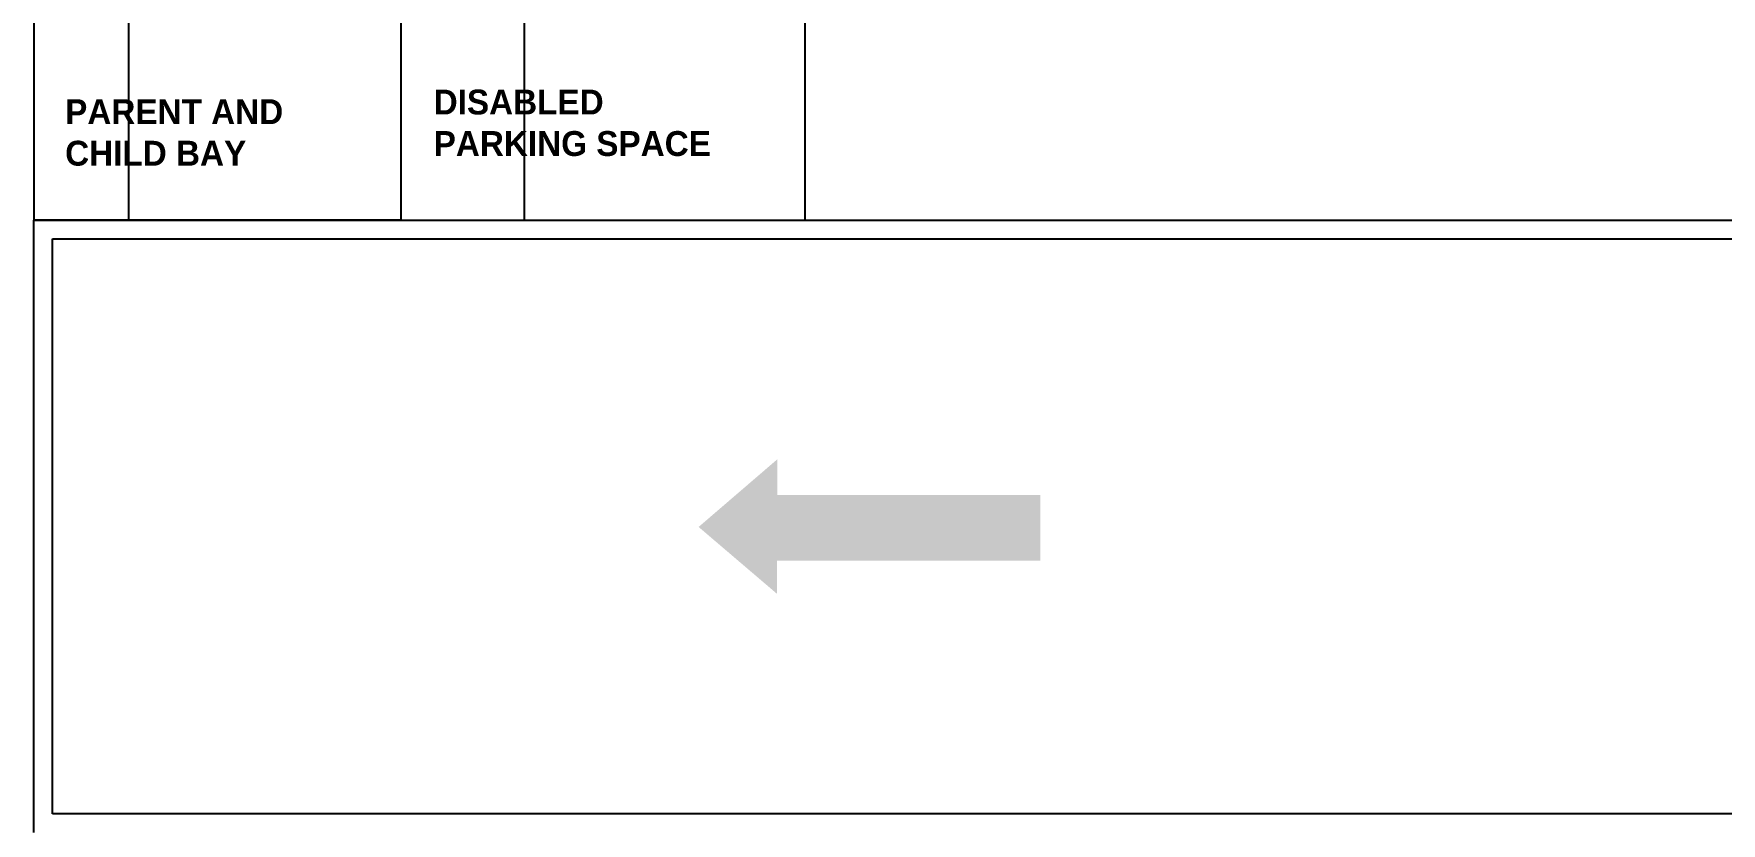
# Model space of a CAD drawing. Header units: inches. Extents: x 484217 to 497210, y -26946 to -21493.
# Drawn here: x 490922 to 491465, y -23005 to -22751 of the extents above; entities that cross this region are included whole.
import ezdxf

# ---------------------------------------------------------------- set-up
doc = ezdxf.new("R2010")
doc.units = ezdxf.units.IN
doc.header["$LTSCALE"] = 20
doc.header["$MEASUREMENT"] = 0
doc.layers.add('1-WALL-HAT', color=30, linetype='Continuous')
doc.layers.add('Parking', color=7, linetype='Continuous')
doc.styles.get("Standard").update_dxf_attribs({"font": ''})
doc.styles.get('Standard').set_extended_font_data('MicrogrammaSSi', bold=True)

msp = doc.modelspace()

# ---------------------------------------------------------------- hatches: boundary and pattern name
at = {"layer": '1-WALL-HAT'}
h = msp.add_hatch(color=256, dxfattribs=at)
h.paths.add_polyline_path([(491245.92, -22899.21), (491236.23, -22899.21), (491236.22, -22920.4), (491245.92, -22920.4)])
h.paths.add_polyline_path([(491236.22, -22920.4), (491236.23, -22899.21), (491208.97, -22899.22), (491208.96, -22920.4)])
h.paths.add_polyline_path([(491207.6, -22899.22), (491182.87, -22899.23), (491182.87, -22920.4), (491207.6, -22920.4)])
h.paths.add_polyline_path([(491208.97, -22899.22), (491207.6, -22899.22), (491207.6, -22920.4), (491208.96, -22920.4)])
h.paths.add_polyline_path([(491161.33, -22899.23), (491161.38, -22887.77), (491136.05, -22909.53), (491161.23, -22931), (491161.23, -22920.4), (491182.87, -22920.4), (491182.87, -22899.23)])

# ---------------------------------------------------------------- linework, layer by layer
msp.add_line((490928.2, -23001.75), (490928.2, -22906.95))
at = {"layer": 'Parking'}
for p, q in [((490922.2, -22551.1), (490922.2, -22810.9)), ((490922.2, -22551.1), (490922.2, -22810.9)), ((490922.2, -22551.1), (490922.2, -22810.9)), ((491040.31, -22551.1), (491040.31, -22810.9)), ((491040.31, -22551.1), (491040.31, -22810.9)), ((491040.31, -22551.1), (491040.31, -22810.9)), ((491079.93, -22551.1), (491079.93, -22810.9)), ((490952.69, -22562.5), (490952.69, -22810.9)), ((491170.21, -22743.9), (491170.21, -22810.9)), ((491170.21, -22743.9), (491170.21, -22810.9)), ((491170.21, -22743.9), (491170.21, -22810.9)), ((491040.31, -22810.9), (490922.2, -22810.9)), ((491040.31, -22810.9), (490922.2, -22810.9)), ((491040.31, -22810.9), (490922.2, -22810.9)), ((490922.2, -22810.9), (491954.61, -22810.9)), ((490922.2, -23007.75), (490922.2, -22810.9)), ((491040.31, -22810.9), (491170.21, -22810.9)), ((491040.31, -22810.9), (491170.21, -22810.9)), ((491040.31, -22810.9), (491170.21, -22810.9)), ((490928.2, -23001.75), (490928.2, -22816.9)), ((490928.2, -22816.9), (491954.61, -22816.9)), ((493719.12, -23001.75), (490928.2, -23001.75))]:
    msp.add_line(p, q, dxfattribs=at)

# ---------------------------------------------------------------- texts
at = {"layer": 'Parking', "char_height": 8, "attachment_point": 7}
for s, insert in [('{\\fBahnschrift Light|b1|i0|c0|p34;DISABLED PARKING SPACE}', (491050.83, -22790.42)), ('{\\fBahnschrift Light|b1|i0|c0|p34;PARENT AND CHILD BAY}', (490932.3, -22793.53))]:
    msp.add_mtext_dynamic_manual_height_columns(s, width=100.3736, gutter_width=1, heights=[0], dxfattribs=dict(at, insert=insert))

doc.saveas('drawing.dxf')
